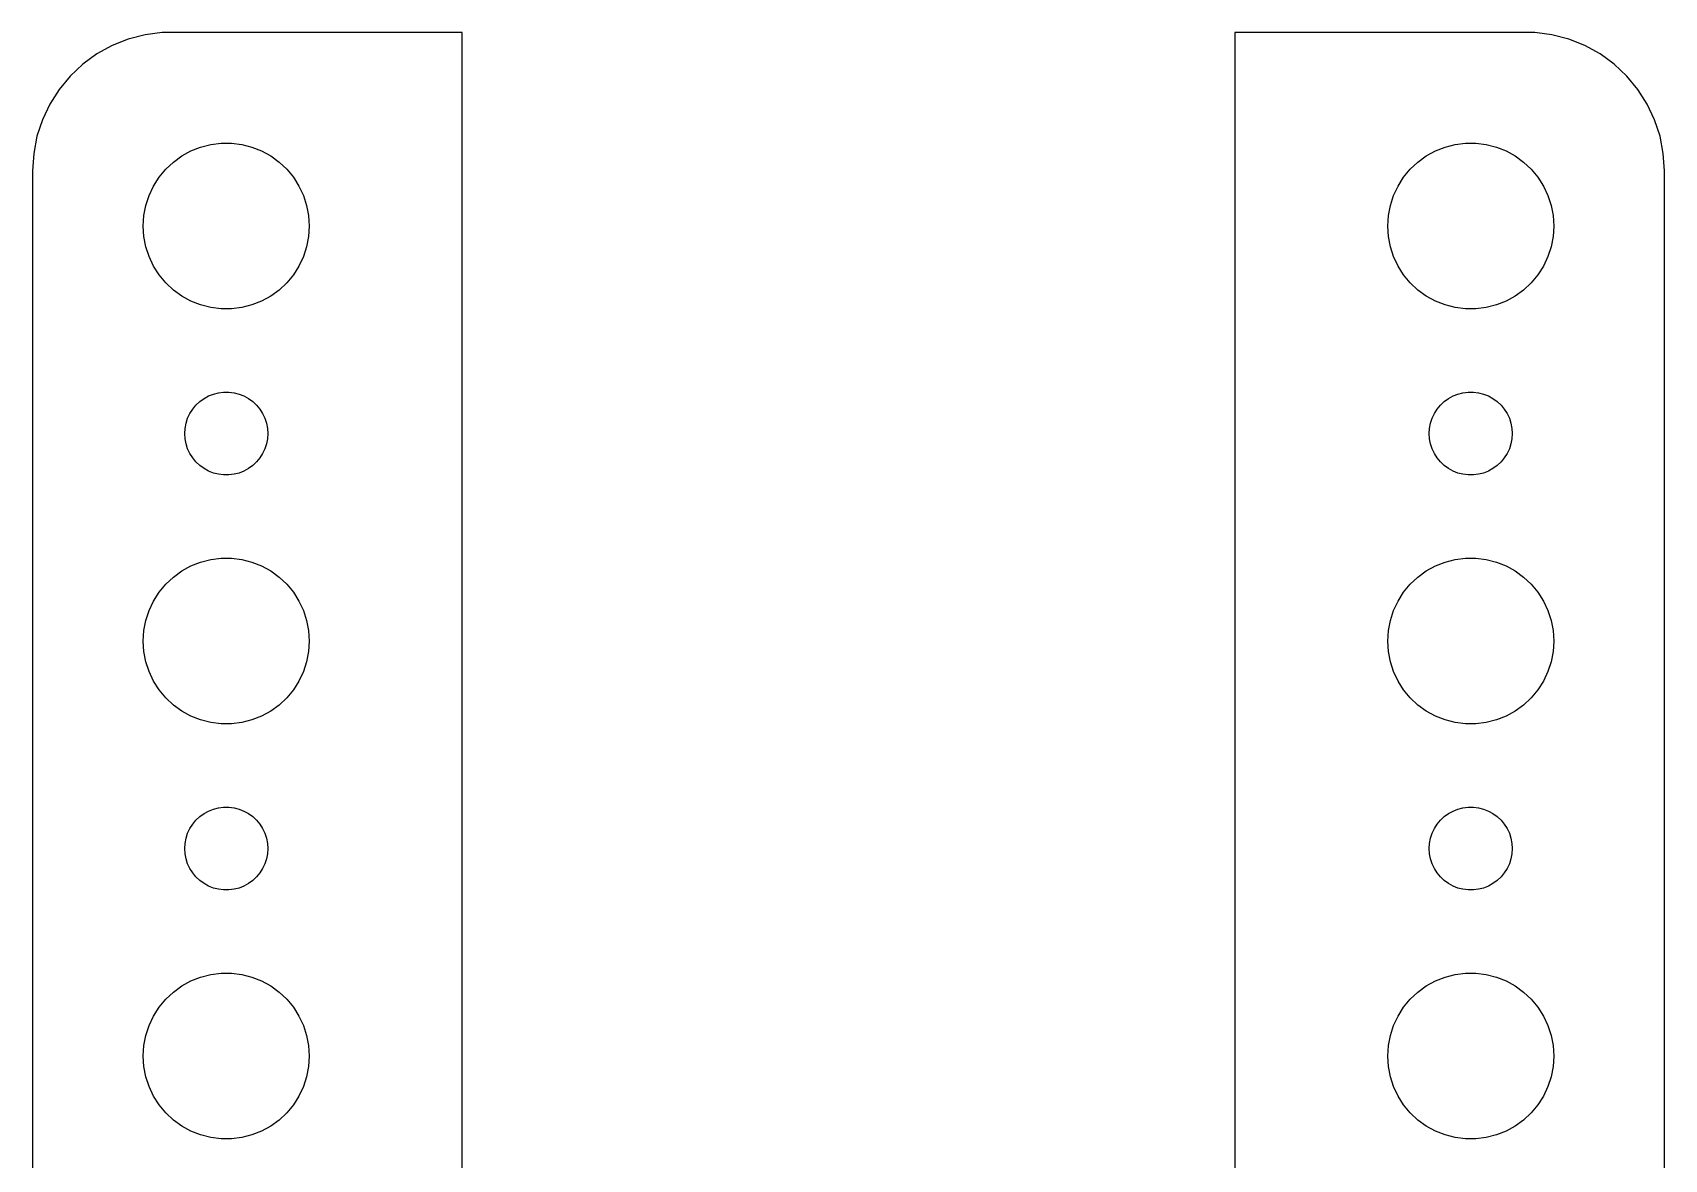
# Model space of a CAD drawing. Header units: metres. Extents: x -30 to 30, y 383 to 793.
# Drawn here: x -29.5 to 29.5, y 752.3 to 793 of the extents above; entities that cross this region are included whole.
import ezdxf

# ---------------------------------------------------------------- set-up
doc = ezdxf.new("R2010")
doc.units = ezdxf.units.M

msp = doc.modelspace()

# ---------------------------------------------------------------- linework, layer by layer
for p, q in [((-24.8139, 792.99), (-25.4369, 792.911)), ((-13.9685, 792.99), (-24.8139, 792.99)), ((-13.9685, 731), (-13.9685, 792.99)), ((24.8139, 792.99), (13.9685, 792.99)), ((13.9685, 792.99), (13.9685, 731)), ((25.4369, 792.911), (24.8139, 792.99)), ((-26.6289, 792.524), (-27.1791, 792.222)), ((-26.0451, 792.755), (-26.6289, 792.524)), ((-25.4369, 792.911), (-26.0451, 792.755)), ((26.0451, 792.755), (25.4369, 792.911)), ((26.6289, 792.524), (26.0451, 792.755)), ((27.1791, 792.222), (26.6289, 792.524)), ((-27.6871, 791.853), (-28.1448, 791.423)), ((-27.1791, 792.222), (-27.6871, 791.853)), ((27.6871, 791.853), (27.1791, 792.222)), ((28.1448, 791.423), (27.6871, 791.853)), ((-28.1448, 791.423), (-28.5451, 790.939)), ((28.5451, 790.939), (28.1448, 791.423)), ((-28.5451, 790.939), (-28.8815, 790.409)), ((28.8815, 790.409), (28.5451, 790.939)), ((-28.8815, 790.409), (-29.1489, 789.841)), ((29.1489, 789.841), (28.8815, 790.409)), ((-29.1489, 789.841), (-29.3429, 789.243)), ((29.3429, 789.243), (29.1489, 789.841)), ((-29.3429, 789.243), (-29.4606, 788.627)), ((-23.7773, 788.714), (-23.427, 788.853)), ((-23.427, 788.853), (-23.0621, 788.947)), ((-23.0621, 788.947), (-22.6884, 788.994)), ((-22.6884, 788.994), (-22.3116, 788.994)), ((-22.3116, 788.994), (-21.9379, 788.947)), ((-21.9379, 788.947), (-21.5729, 788.853)), ((-21.5729, 788.853), (-21.2227, 788.714)), ((21.2227, 788.714), (21.5729, 788.853)), ((21.5729, 788.853), (21.9379, 788.947)), ((21.9379, 788.947), (22.3116, 788.994)), ((22.3116, 788.994), (22.6884, 788.994)), ((22.6884, 788.994), (23.0621, 788.947)), ((23.0621, 788.947), (23.427, 788.853)), ((23.427, 788.853), (23.7773, 788.714)), ((29.4606, 788.627), (29.3429, 789.243)), ((-29.4606, 788.627), (-29.5, 788)), ((-24.6869, 788.054), (-24.4123, 788.312)), ((-24.4123, 788.312), (-24.1075, 788.533)), ((-24.1075, 788.533), (-23.7773, 788.714)), ((-21.2227, 788.714), (-20.8925, 788.533)), ((-20.8925, 788.533), (-20.5877, 788.312)), ((-20.5877, 788.312), (-20.3131, 788.054)), ((20.3131, 788.054), (20.5877, 788.312)), ((20.5877, 788.312), (20.8925, 788.533)), ((20.8925, 788.533), (21.2227, 788.714)), ((23.7773, 788.714), (24.1075, 788.533)), ((24.1075, 788.533), (24.4123, 788.312)), ((24.4123, 788.312), (24.6869, 788.054)), ((29.5, 788), (29.4606, 788.627)), ((-29.5, 788), (-29.5, 724)), ((-25.1289, 787.445), (-24.927, 787.763)), ((-24.927, 787.763), (-24.6869, 788.054)), ((-20.3131, 788.054), (-20.0729, 787.763)), ((-20.0729, 787.763), (-19.8711, 787.445)), ((19.8711, 787.445), (20.0729, 787.763)), ((20.0729, 787.763), (20.3131, 788.054)), ((24.6869, 788.054), (24.927, 787.763)), ((24.927, 787.763), (25.1289, 787.445)), ((29.5, 724), (29.5, 788)), ((-25.4057, 786.746), (-25.2893, 787.104)), ((-25.2893, 787.104), (-25.1289, 787.445)), ((-19.8711, 787.445), (-19.7107, 787.104)), ((-19.7107, 787.104), (-19.5942, 786.746)), ((19.5942, 786.746), (19.7107, 787.104)), ((19.7107, 787.104), (19.8711, 787.445)), ((25.1289, 787.445), (25.2893, 787.104)), ((25.2893, 787.104), (25.4057, 786.746)), ((-25.4763, 786.376), (-25.4057, 786.746)), ((-19.5942, 786.746), (-19.5237, 786.376)), ((19.5237, 786.376), (19.5942, 786.746)), ((25.4057, 786.746), (25.4763, 786.376)), ((-25.5, 786), (-25.4763, 786.376)), ((-25.4763, 785.624), (-25.5, 786)), ((-19.5237, 786.376), (-19.5, 786)), ((-19.5, 786), (-19.5237, 785.624)), ((19.5, 786), (19.5237, 786.376)), ((19.5237, 785.624), (19.5, 786)), ((25.4763, 786.376), (25.5, 786)), ((25.5, 786), (25.4763, 785.624)), ((-25.4057, 785.254), (-25.4763, 785.624)), ((-19.5237, 785.624), (-19.5942, 785.254)), ((19.5942, 785.254), (19.5237, 785.624)), ((25.4763, 785.624), (25.4057, 785.254)), ((-25.2893, 784.896), (-25.4057, 785.254)), ((-25.1289, 784.555), (-25.2893, 784.896)), ((-19.7107, 784.896), (-19.8711, 784.555)), ((-19.5942, 785.254), (-19.7107, 784.896)), ((19.7107, 784.896), (19.5942, 785.254)), ((19.8711, 784.555), (19.7107, 784.896)), ((25.2893, 784.896), (25.1289, 784.555)), ((25.4057, 785.254), (25.2893, 784.896)), ((-24.927, 784.237), (-25.1289, 784.555)), ((-24.6869, 783.946), (-24.927, 784.237)), ((-20.0729, 784.237), (-20.3131, 783.946)), ((-19.8711, 784.555), (-20.0729, 784.237)), ((20.0729, 784.237), (19.8711, 784.555)), ((20.3131, 783.946), (20.0729, 784.237)), ((24.927, 784.237), (24.6869, 783.946)), ((25.1289, 784.555), (24.927, 784.237)), ((-24.4123, 783.688), (-24.6869, 783.946)), ((-24.1075, 783.467), (-24.4123, 783.688)), ((-20.5877, 783.688), (-20.8925, 783.467)), ((-20.3131, 783.946), (-20.5877, 783.688)), ((20.5877, 783.688), (20.3131, 783.946)), ((20.8925, 783.467), (20.5877, 783.688)), ((24.4123, 783.688), (24.1075, 783.467)), ((24.6869, 783.946), (24.4123, 783.688)), ((-23.7773, 783.286), (-24.1075, 783.467)), ((-23.427, 783.147), (-23.7773, 783.286)), ((-23.0621, 783.053), (-23.427, 783.147)), ((-22.6884, 783.006), (-23.0621, 783.053)), ((-22.3116, 783.006), (-22.6884, 783.006)), ((-21.9379, 783.053), (-22.3116, 783.006)), ((-21.5729, 783.147), (-21.9379, 783.053)), ((-21.2227, 783.286), (-21.5729, 783.147)), ((-20.8925, 783.467), (-21.2227, 783.286)), ((21.2227, 783.286), (20.8925, 783.467)), ((21.5729, 783.147), (21.2227, 783.286)), ((21.9379, 783.053), (21.5729, 783.147)), ((22.3116, 783.006), (21.9379, 783.053)), ((22.6884, 783.006), (22.3116, 783.006)), ((23.0621, 783.053), (22.6884, 783.006)), ((23.427, 783.147), (23.0621, 783.053)), ((23.7773, 783.286), (23.427, 783.147)), ((24.1075, 783.467), (23.7773, 783.286)), ((-22.7811, 779.973), (-22.5942, 779.997)), ((-22.5942, 779.997), (-22.4058, 779.997)), ((-22.4058, 779.997), (-22.2189, 779.973)), ((22.2189, 779.973), (22.4058, 779.997)), ((22.4058, 779.997), (22.5942, 779.997)), ((22.5942, 779.997), (22.7811, 779.973)), ((-23.7135, 779.382), (-23.5934, 779.527)), ((-23.5934, 779.527), (-23.4561, 779.656)), ((-23.4561, 779.656), (-23.3037, 779.766)), ((-23.3037, 779.766), (-23.1387, 779.857)), ((-23.1387, 779.857), (-22.9635, 779.927)), ((-22.9635, 779.927), (-22.7811, 779.973)), ((-22.2189, 779.973), (-22.0365, 779.927)), ((-22.0365, 779.927), (-21.8613, 779.857)), ((-21.8613, 779.857), (-21.6963, 779.766)), ((-21.6963, 779.766), (-21.5439, 779.656)), ((-21.5439, 779.656), (-21.4065, 779.527)), ((-21.4065, 779.527), (-21.2865, 779.382)), ((21.2865, 779.382), (21.4065, 779.527)), ((21.4065, 779.527), (21.5439, 779.656)), ((21.5439, 779.656), (21.6963, 779.766)), ((21.6963, 779.766), (21.8613, 779.857)), ((21.8613, 779.857), (22.0365, 779.927)), ((22.0365, 779.927), (22.2189, 779.973)), ((22.7811, 779.973), (22.9635, 779.927)), ((22.9635, 779.927), (23.1387, 779.857)), ((23.1387, 779.857), (23.3037, 779.766)), ((23.3037, 779.766), (23.4561, 779.656)), ((23.4561, 779.656), (23.5934, 779.527)), ((23.5934, 779.527), (23.7135, 779.382)), ((-23.9882, 778.688), (-23.9529, 778.873)), ((-23.9529, 778.873), (-23.8947, 779.052)), ((-23.8947, 779.052), (-23.8145, 779.223)), ((-23.8145, 779.223), (-23.7135, 779.382)), ((-21.2865, 779.382), (-21.1855, 779.223)), ((-21.1855, 779.223), (-21.1053, 779.052)), ((-21.1053, 779.052), (-21.0471, 778.873)), ((-21.0471, 778.873), (-21.0118, 778.688)), ((21.0118, 778.688), (21.0471, 778.873)), ((21.0471, 778.873), (21.1053, 779.052)), ((21.1053, 779.052), (21.1855, 779.223)), ((21.1855, 779.223), (21.2865, 779.382)), ((23.7135, 779.382), (23.8145, 779.223)), ((23.8145, 779.223), (23.8947, 779.052)), ((23.8947, 779.052), (23.9529, 778.873)), ((23.9529, 778.873), (23.9882, 778.688)), ((-24, 778.5), (-23.9882, 778.688)), ((-23.9882, 778.312), (-24, 778.5)), ((-23.9529, 778.127), (-23.9882, 778.312)), ((-21.0118, 778.312), (-21.0471, 778.127)), ((-21.0118, 778.688), (-21, 778.5)), ((-21, 778.5), (-21.0118, 778.312)), ((21, 778.5), (21.0118, 778.688)), ((21.0118, 778.312), (21, 778.5)), ((21.0471, 778.127), (21.0118, 778.312)), ((23.9882, 778.312), (23.9529, 778.127)), ((23.9882, 778.688), (24, 778.5)), ((24, 778.5), (23.9882, 778.312)), ((-23.8947, 777.948), (-23.9529, 778.127)), ((-23.8145, 777.777), (-23.8947, 777.948)), ((-23.7135, 777.618), (-23.8145, 777.777)), ((-21.1855, 777.777), (-21.2865, 777.618)), ((-21.1053, 777.948), (-21.1855, 777.777)), ((-21.0471, 778.127), (-21.1053, 777.948)), ((21.1053, 777.948), (21.0471, 778.127)), ((21.1855, 777.777), (21.1053, 777.948)), ((21.2865, 777.618), (21.1855, 777.777)), ((23.8145, 777.777), (23.7135, 777.618)), ((23.8947, 777.948), (23.8145, 777.777)), ((23.9529, 778.127), (23.8947, 777.948)), ((-23.5934, 777.473), (-23.7135, 777.618)), ((-23.4561, 777.344), (-23.5934, 777.473)), ((-23.3037, 777.234), (-23.4561, 777.344)), ((-23.1387, 777.143), (-23.3037, 777.234)), ((-22.9635, 777.073), (-23.1387, 777.143)), ((-22.7811, 777.027), (-22.9635, 777.073)), ((-22.0365, 777.073), (-22.2189, 777.027)), ((-21.8613, 777.143), (-22.0365, 777.073)), ((-21.6963, 777.234), (-21.8613, 777.143)), ((-21.5439, 777.344), (-21.6963, 777.234)), ((-21.4065, 777.473), (-21.5439, 777.344)), ((-21.2865, 777.618), (-21.4065, 777.473)), ((21.4065, 777.473), (21.2865, 777.618)), ((21.5439, 777.344), (21.4065, 777.473)), ((21.6963, 777.234), (21.5439, 777.344)), ((21.8613, 777.143), (21.6963, 777.234)), ((22.0365, 777.073), (21.8613, 777.143)), ((22.2189, 777.027), (22.0365, 777.073)), ((22.9635, 777.073), (22.7811, 777.027)), ((23.1387, 777.143), (22.9635, 777.073)), ((23.3037, 777.234), (23.1387, 777.143)), ((23.4561, 777.344), (23.3037, 777.234)), ((23.5934, 777.473), (23.4561, 777.344)), ((23.7135, 777.618), (23.5934, 777.473)), ((-22.5942, 777.003), (-22.7811, 777.027)), ((-22.4058, 777.003), (-22.5942, 777.003)), ((-22.2189, 777.027), (-22.4058, 777.003)), ((22.4058, 777.003), (22.2189, 777.027)), ((22.5942, 777.003), (22.4058, 777.003)), ((22.7811, 777.027), (22.5942, 777.003)), ((-24.4123, 773.312), (-24.1075, 773.533)), ((-24.1075, 773.533), (-23.7773, 773.714)), ((-23.7773, 773.714), (-23.427, 773.853)), ((-23.427, 773.853), (-23.0621, 773.947)), ((-23.0621, 773.947), (-22.6884, 773.994)), ((-22.6884, 773.994), (-22.3116, 773.994)), ((-22.3116, 773.994), (-21.9379, 773.947)), ((-21.9379, 773.947), (-21.5729, 773.853)), ((-21.5729, 773.853), (-21.2227, 773.714)), ((-21.2227, 773.714), (-20.8925, 773.533)), ((-20.8925, 773.533), (-20.5877, 773.312)), ((20.5877, 773.312), (20.8925, 773.533)), ((20.8925, 773.533), (21.2227, 773.714)), ((21.2227, 773.714), (21.5729, 773.853)), ((21.5729, 773.853), (21.9379, 773.947)), ((21.9379, 773.947), (22.3116, 773.994)), ((22.3116, 773.994), (22.6884, 773.994)), ((22.6884, 773.994), (23.0621, 773.947)), ((23.0621, 773.947), (23.427, 773.853)), ((23.427, 773.853), (23.7773, 773.714)), ((23.7773, 773.714), (24.1075, 773.533)), ((24.1075, 773.533), (24.4123, 773.312)), ((-24.927, 772.763), (-24.6869, 773.054)), ((-24.6869, 773.054), (-24.4123, 773.312)), ((-20.5877, 773.312), (-20.3131, 773.054)), ((-20.3131, 773.054), (-20.0729, 772.763)), ((20.0729, 772.763), (20.3131, 773.054)), ((20.3131, 773.054), (20.5877, 773.312)), ((24.4123, 773.312), (24.6869, 773.054)), ((24.6869, 773.054), (24.927, 772.763)), ((-25.2893, 772.104), (-25.1289, 772.445)), ((-25.1289, 772.445), (-24.927, 772.763)), ((-20.0729, 772.763), (-19.8711, 772.445)), ((-19.8711, 772.445), (-19.7107, 772.104)), ((19.7107, 772.104), (19.8711, 772.445)), ((19.8711, 772.445), (20.0729, 772.763)), ((24.927, 772.763), (25.1289, 772.445)), ((25.1289, 772.445), (25.2893, 772.104)), ((-25.4763, 771.376), (-25.4057, 771.746)), ((-25.4057, 771.746), (-25.2893, 772.104)), ((-19.7107, 772.104), (-19.5942, 771.746)), ((-19.5942, 771.746), (-19.5237, 771.376)), ((19.5237, 771.376), (19.5942, 771.746)), ((19.5942, 771.746), (19.7107, 772.104)), ((25.2893, 772.104), (25.4057, 771.746)), ((25.4057, 771.746), (25.4763, 771.376)), ((-25.5, 771), (-25.4763, 771.376)), ((-19.5237, 771.376), (-19.5, 771)), ((19.5, 771), (19.5237, 771.376)), ((25.4763, 771.376), (25.5, 771)), ((-25.4763, 770.624), (-25.5, 771)), ((-25.4057, 770.254), (-25.4763, 770.624)), ((-19.5237, 770.624), (-19.5942, 770.254)), ((-19.5, 771), (-19.5237, 770.624)), ((19.5237, 770.624), (19.5, 771)), ((19.5942, 770.254), (19.5237, 770.624)), ((25.4763, 770.624), (25.4057, 770.254)), ((25.5, 771), (25.4763, 770.624)), ((-25.2893, 769.896), (-25.4057, 770.254)), ((-19.5942, 770.254), (-19.7107, 769.896)), ((19.7107, 769.896), (19.5942, 770.254)), ((25.4057, 770.254), (25.2893, 769.896)), ((-25.1289, 769.555), (-25.2893, 769.896)), ((-24.927, 769.237), (-25.1289, 769.555)), ((-19.8711, 769.555), (-20.0729, 769.237)), ((-19.7107, 769.896), (-19.8711, 769.555)), ((19.8711, 769.555), (19.7107, 769.896)), ((20.0729, 769.237), (19.8711, 769.555)), ((25.1289, 769.555), (24.927, 769.237)), ((25.2893, 769.896), (25.1289, 769.555)), ((-24.6869, 768.946), (-24.927, 769.237)), ((-24.4123, 768.688), (-24.6869, 768.946)), ((-20.3131, 768.946), (-20.5877, 768.688)), ((-20.0729, 769.237), (-20.3131, 768.946)), ((20.3131, 768.946), (20.0729, 769.237)), ((20.5877, 768.688), (20.3131, 768.946)), ((24.6869, 768.946), (24.4123, 768.688)), ((24.927, 769.237), (24.6869, 768.946)), ((-24.1075, 768.467), (-24.4123, 768.688)), ((-23.7773, 768.286), (-24.1075, 768.467)), ((-23.427, 768.147), (-23.7773, 768.286)), ((-21.2227, 768.286), (-21.5729, 768.147)), ((-20.8925, 768.467), (-21.2227, 768.286)), ((-20.5877, 768.688), (-20.8925, 768.467)), ((20.8925, 768.467), (20.5877, 768.688)), ((21.2227, 768.286), (20.8925, 768.467)), ((21.5729, 768.147), (21.2227, 768.286)), ((23.7773, 768.286), (23.427, 768.147)), ((24.1075, 768.467), (23.7773, 768.286)), ((24.4123, 768.688), (24.1075, 768.467)), ((-23.0621, 768.053), (-23.427, 768.147)), ((-22.6884, 768.006), (-23.0621, 768.053)), ((-22.3116, 768.006), (-22.6884, 768.006)), ((-21.9379, 768.053), (-22.3116, 768.006)), ((-21.5729, 768.147), (-21.9379, 768.053)), ((21.9379, 768.053), (21.5729, 768.147)), ((22.3116, 768.006), (21.9379, 768.053)), ((22.6884, 768.006), (22.3116, 768.006)), ((23.0621, 768.053), (22.6884, 768.006)), ((23.427, 768.147), (23.0621, 768.053)), ((-23.5934, 764.527), (-23.4561, 764.656)), ((-23.4561, 764.656), (-23.3037, 764.766)), ((-23.3037, 764.766), (-23.1387, 764.857)), ((-23.1387, 764.857), (-22.9635, 764.927)), ((-22.9635, 764.927), (-22.7811, 764.973)), ((-22.7811, 764.973), (-22.5942, 764.997)), ((-22.5942, 764.997), (-22.4058, 764.997)), ((-22.4058, 764.997), (-22.2189, 764.973)), ((-22.2189, 764.973), (-22.0365, 764.927)), ((-22.0365, 764.927), (-21.8613, 764.857)), ((-21.8613, 764.857), (-21.6963, 764.766)), ((-21.6963, 764.766), (-21.5439, 764.656)), ((-21.5439, 764.656), (-21.4065, 764.527)), ((21.4065, 764.527), (21.5439, 764.656)), ((21.5439, 764.656), (21.6963, 764.766)), ((21.6963, 764.766), (21.8613, 764.857)), ((21.8613, 764.857), (22.0365, 764.927)), ((22.0365, 764.927), (22.2189, 764.973)), ((22.2189, 764.973), (22.4058, 764.997)), ((22.4058, 764.997), (22.5942, 764.997)), ((22.5942, 764.997), (22.7811, 764.973)), ((22.7811, 764.973), (22.9635, 764.927)), ((22.9635, 764.927), (23.1387, 764.857)), ((23.1387, 764.857), (23.3037, 764.766)), ((23.3037, 764.766), (23.4561, 764.656)), ((23.4561, 764.656), (23.5934, 764.527)), ((-23.9529, 763.873), (-23.8947, 764.052)), ((-23.8947, 764.052), (-23.8145, 764.223)), ((-23.8145, 764.223), (-23.7135, 764.382)), ((-23.7135, 764.382), (-23.5934, 764.527)), ((-21.4065, 764.527), (-21.2865, 764.382)), ((-21.2865, 764.382), (-21.1855, 764.223)), ((-21.1855, 764.223), (-21.1053, 764.052)), ((-21.1053, 764.052), (-21.0471, 763.873)), ((21.0471, 763.873), (21.1053, 764.052)), ((21.1053, 764.052), (21.1855, 764.223)), ((21.1855, 764.223), (21.2865, 764.382)), ((21.2865, 764.382), (21.4065, 764.527)), ((23.5934, 764.527), (23.7135, 764.382)), ((23.7135, 764.382), (23.8145, 764.223)), ((23.8145, 764.223), (23.8947, 764.052)), ((23.8947, 764.052), (23.9529, 763.873)), ((-24, 763.5), (-23.9882, 763.688)), ((-23.9882, 763.312), (-24, 763.5)), ((-23.9882, 763.688), (-23.9529, 763.873)), ((-21.0471, 763.873), (-21.0118, 763.688)), ((-21.0118, 763.688), (-21, 763.5)), ((-21, 763.5), (-21.0118, 763.312)), ((21, 763.5), (21.0118, 763.688)), ((21.0118, 763.312), (21, 763.5)), ((21.0118, 763.688), (21.0471, 763.873)), ((23.9529, 763.873), (23.9882, 763.688)), ((23.9882, 763.688), (24, 763.5)), ((24, 763.5), (23.9882, 763.312)), ((-23.9529, 763.127), (-23.9882, 763.312)), ((-23.8947, 762.948), (-23.9529, 763.127)), ((-23.8145, 762.777), (-23.8947, 762.948)), ((-21.1053, 762.948), (-21.1855, 762.777)), ((-21.0471, 763.127), (-21.1053, 762.948)), ((-21.0118, 763.312), (-21.0471, 763.127)), ((21.0471, 763.127), (21.0118, 763.312)), ((21.1053, 762.948), (21.0471, 763.127)), ((21.1855, 762.777), (21.1053, 762.948)), ((23.8947, 762.948), (23.8145, 762.777)), ((23.9529, 763.127), (23.8947, 762.948)), ((23.9882, 763.312), (23.9529, 763.127)), ((-23.7135, 762.618), (-23.8145, 762.777)), ((-23.5934, 762.473), (-23.7135, 762.618)), ((-23.4561, 762.344), (-23.5934, 762.473)), ((-23.3037, 762.234), (-23.4561, 762.344)), ((-21.5439, 762.344), (-21.6963, 762.234)), ((-21.4065, 762.473), (-21.5439, 762.344)), ((-21.2865, 762.618), (-21.4065, 762.473)), ((-21.1855, 762.777), (-21.2865, 762.618)), ((21.2865, 762.618), (21.1855, 762.777)), ((21.4065, 762.473), (21.2865, 762.618)), ((21.5439, 762.344), (21.4065, 762.473)), ((21.6963, 762.234), (21.5439, 762.344)), ((23.4561, 762.344), (23.3037, 762.234)), ((23.5934, 762.473), (23.4561, 762.344)), ((23.7135, 762.618), (23.5934, 762.473)), ((23.8145, 762.777), (23.7135, 762.618)), ((-23.1387, 762.143), (-23.3037, 762.234)), ((-22.9635, 762.073), (-23.1387, 762.143)), ((-22.7811, 762.027), (-22.9635, 762.073)), ((-22.5942, 762.003), (-22.7811, 762.027)), ((-22.4058, 762.003), (-22.5942, 762.003)), ((-22.2189, 762.027), (-22.4058, 762.003)), ((-22.0365, 762.073), (-22.2189, 762.027)), ((-21.8613, 762.143), (-22.0365, 762.073)), ((-21.6963, 762.234), (-21.8613, 762.143)), ((21.8613, 762.143), (21.6963, 762.234)), ((22.0365, 762.073), (21.8613, 762.143)), ((22.2189, 762.027), (22.0365, 762.073)), ((22.4058, 762.003), (22.2189, 762.027)), ((22.5942, 762.003), (22.4058, 762.003)), ((22.7811, 762.027), (22.5942, 762.003)), ((22.9635, 762.073), (22.7811, 762.027)), ((23.1387, 762.143), (22.9635, 762.073)), ((23.3037, 762.234), (23.1387, 762.143)), ((-23.7773, 758.714), (-23.427, 758.853)), ((-23.427, 758.853), (-23.0621, 758.947)), ((-23.0621, 758.947), (-22.6884, 758.994)), ((-22.6884, 758.994), (-22.3116, 758.994)), ((-22.3116, 758.994), (-21.9379, 758.947)), ((-21.9379, 758.947), (-21.5729, 758.853)), ((-21.5729, 758.853), (-21.2227, 758.714)), ((21.2227, 758.714), (21.5729, 758.853)), ((21.5729, 758.853), (21.9379, 758.947)), ((21.9379, 758.947), (22.3116, 758.994)), ((22.3116, 758.994), (22.6884, 758.994)), ((22.6884, 758.994), (23.0621, 758.947)), ((23.0621, 758.947), (23.427, 758.853)), ((23.427, 758.853), (23.7773, 758.714)), ((-24.6869, 758.054), (-24.4123, 758.312)), ((-24.4123, 758.312), (-24.1075, 758.533)), ((-24.1075, 758.533), (-23.7773, 758.714)), ((-21.2227, 758.714), (-20.8925, 758.533)), ((-20.8925, 758.533), (-20.5877, 758.312)), ((-20.5877, 758.312), (-20.3131, 758.054)), ((20.3131, 758.054), (20.5877, 758.312)), ((20.5877, 758.312), (20.8925, 758.533)), ((20.8925, 758.533), (21.2227, 758.714)), ((23.7773, 758.714), (24.1075, 758.533)), ((24.1075, 758.533), (24.4123, 758.312)), ((24.4123, 758.312), (24.6869, 758.054)), ((-25.1289, 757.445), (-24.927, 757.763)), ((-24.927, 757.763), (-24.6869, 758.054)), ((-20.3131, 758.054), (-20.0729, 757.763)), ((-20.0729, 757.763), (-19.8711, 757.445)), ((19.8711, 757.445), (20.0729, 757.763)), ((20.0729, 757.763), (20.3131, 758.054)), ((24.6869, 758.054), (24.927, 757.763)), ((24.927, 757.763), (25.1289, 757.445)), ((-25.4057, 756.746), (-25.2893, 757.104)), ((-25.2893, 757.104), (-25.1289, 757.445)), ((-19.8711, 757.445), (-19.7107, 757.104)), ((-19.7107, 757.104), (-19.5942, 756.746)), ((19.5942, 756.746), (19.7107, 757.104)), ((19.7107, 757.104), (19.8711, 757.445)), ((25.1289, 757.445), (25.2893, 757.104)), ((25.2893, 757.104), (25.4057, 756.746)), ((-25.4763, 756.376), (-25.4057, 756.746)), ((-19.5942, 756.746), (-19.5237, 756.376)), ((19.5237, 756.376), (19.5942, 756.746)), ((25.4057, 756.746), (25.4763, 756.376)), ((-25.5, 756), (-25.4763, 756.376)), ((-25.4763, 755.624), (-25.5, 756)), ((-19.5237, 756.376), (-19.5, 756)), ((-19.5, 756), (-19.5237, 755.624)), ((19.5, 756), (19.5237, 756.376)), ((19.5237, 755.624), (19.5, 756)), ((25.4763, 756.376), (25.5, 756)), ((25.5, 756), (25.4763, 755.624)), ((-25.4057, 755.254), (-25.4763, 755.624)), ((-25.2893, 754.896), (-25.4057, 755.254)), ((-19.5942, 755.254), (-19.7107, 754.896)), ((-19.5237, 755.624), (-19.5942, 755.254)), ((19.5942, 755.254), (19.5237, 755.624)), ((19.7107, 754.896), (19.5942, 755.254)), ((25.4057, 755.254), (25.2893, 754.896)), ((25.4763, 755.624), (25.4057, 755.254)), ((-25.1289, 754.555), (-25.2893, 754.896)), ((-19.7107, 754.896), (-19.8711, 754.555)), ((19.8711, 754.555), (19.7107, 754.896)), ((25.2893, 754.896), (25.1289, 754.555)), ((-24.927, 754.237), (-25.1289, 754.555)), ((-24.6869, 753.946), (-24.927, 754.237)), ((-20.0729, 754.237), (-20.3131, 753.946)), ((-19.8711, 754.555), (-20.0729, 754.237)), ((20.0729, 754.237), (19.8711, 754.555)), ((20.3131, 753.946), (20.0729, 754.237)), ((24.927, 754.237), (24.6869, 753.946)), ((25.1289, 754.555), (24.927, 754.237)), ((-24.4123, 753.688), (-24.6869, 753.946)), ((-24.1075, 753.467), (-24.4123, 753.688)), ((-23.7773, 753.286), (-24.1075, 753.467)), ((-20.8925, 753.467), (-21.2227, 753.286)), ((-20.5877, 753.688), (-20.8925, 753.467)), ((-20.3131, 753.946), (-20.5877, 753.688)), ((20.5877, 753.688), (20.3131, 753.946)), ((20.8925, 753.467), (20.5877, 753.688)), ((21.2227, 753.286), (20.8925, 753.467)), ((24.1075, 753.467), (23.7773, 753.286)), ((24.4123, 753.688), (24.1075, 753.467)), ((24.6869, 753.946), (24.4123, 753.688)), ((-23.427, 753.147), (-23.7773, 753.286)), ((-23.0621, 753.053), (-23.427, 753.147)), ((-22.6884, 753.006), (-23.0621, 753.053)), ((-22.3116, 753.006), (-22.6884, 753.006)), ((-21.9379, 753.053), (-22.3116, 753.006)), ((-21.5729, 753.147), (-21.9379, 753.053)), ((-21.2227, 753.286), (-21.5729, 753.147)), ((21.5729, 753.147), (21.2227, 753.286)), ((21.9379, 753.053), (21.5729, 753.147)), ((22.3116, 753.006), (21.9379, 753.053)), ((22.6884, 753.006), (22.3116, 753.006)), ((23.0621, 753.053), (22.6884, 753.006)), ((23.427, 753.147), (23.0621, 753.053)), ((23.7773, 753.286), (23.427, 753.147))]:
    msp.add_line(p, q)

doc.saveas('drawing.dxf')
